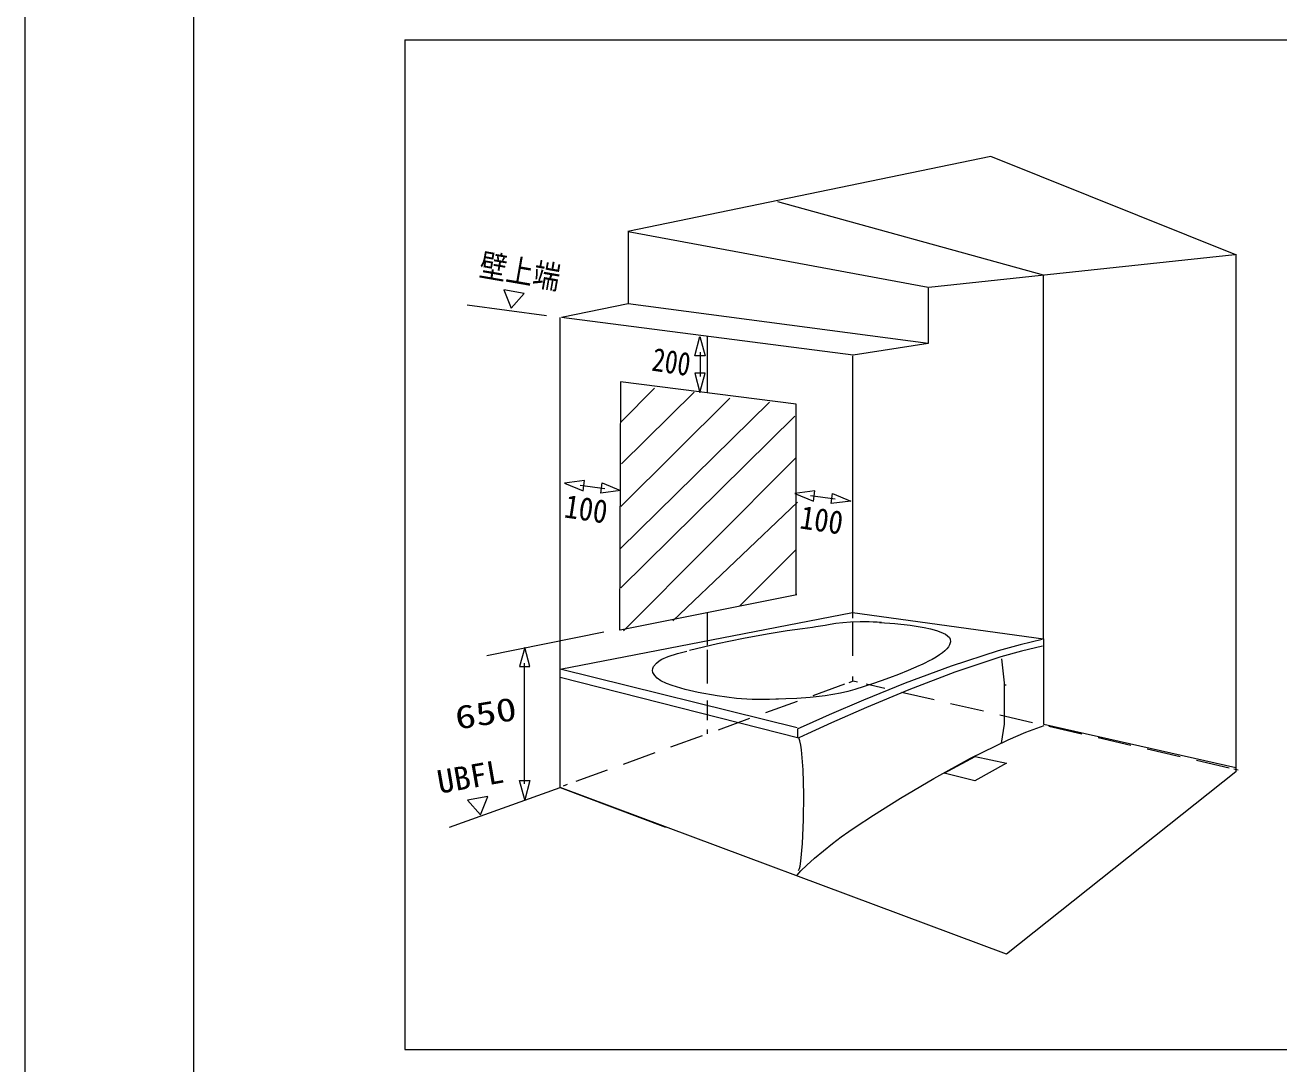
# Model space of a CAD drawing. Units: millimetres on the paper. Extents: x -305 to 305, y -152 to 152.
# Drawn here: x -301 to -226.5, y -120.1 to -58.4 of the extents above; entities that cross this region are included whole.
import ezdxf
from ezdxf.enums import TextEntityAlignment as Align

# ---------------------------------------------------------------- set-up
doc = ezdxf.new("R2010")
doc.units = ezdxf.units.MM
doc.linetypes.add('DASHED2', pattern=[3, 2, -1])
for name, color, linetype, lineweight in [('0-0_0', 7, 'Continuous', 9), ('0-1_VIEW0002', 7, 'Continuous', 9), ('0-3_図面枠', 3, 'Continuous', 9), ('0-4_DEFPOINTS', 7, 'Continuous', 9)]:
    doc.layers.add(name, color=color, linetype=linetype, lineweight=lineweight)
doc.styles.add('ＭＳ ゴシック', font='')
doc.styles.get('ＭＳ ゴシック').set_extended_font_data('MS Gothic')

msp = doc.modelspace()

# ---------------------------------------------------------------- linework, layer by layer
at = {"layer": '0-0_0'}
for p, q in [((-278.462, -59.251), (-278.462, -119.251)), ((-247.357, -73.958), (-265.178, -70.661)), ((-229.144, -72.023), (-247.328, -73.968)), ((-270.038, -75.643), (-274.751, -75.016)), ((-247.357, -77.3), (-265.178, -74.929)), ((-251.81, -77.994), (-269.152, -75.741)), ((-260.481, -76.871), (-260.481, -80.226)), ((-260.905, -77.809), (-260.905, -79.261)), ((-251.864, -78.023), (-251.864, -93.348)), ((-263.61, -79.955), (-265.609, -81.953)), ((-261.258, -80.19), (-265.581, -84.45)), ((-256.789, -80.778), (-265.66, -89.487)), ((-259.141, -80.542), (-265.62, -86.969)), ((-255.29, -81.601), (-265.626, -91.815)), ((-255.202, -84.07), (-265.464, -94.365)), ((-266.566, -85.919), (-268.032, -85.724)), ((-252.879, -86.54), (-254.346, -86.345)), ((-255.113, -86.716), (-262.524, -93.778)), ((-255.202, -89.538), (-258.553, -92.89)), ((-260.481, -93.262), (-260.481, -94.954)), ((-251.864, -93.348), (-251.864, -93.612)), ((-273.575, -95.83), (-266.637, -94.419)), ((-260.481, -94.954), (-260.481, -95.218)), ((-271.341, -103.465), (-271.341, -96.284)), ((-269.221, -97.115), (-255.044, -100.723)), ((-251.821, -97.358), (-252.07, -97.449)), ((-251.864, -97.081), (-251.864, -97.346)), ((-251.563, -97.418), (-251.821, -97.358)), ((-260.481, -100.227), (-260.481, -100.491)), ((-255.106, -100.73), (-255.106, -100.198)), ((-228.949, -102.65), (-229.207, -102.591)), ((-268.803, -103.502), (-269.051, -103.592)), ((-275.794, -106.032), (-269.225, -103.681)), ((-269.225, -103.681), (-262.966, -106.032)), ((-278.462, -119.251), (-169.462, -119.251))]:
    msp.add_line(p, q, dxfattribs=at)
at = {"layer": '0-0_0', "linetype": 'DASHED2'}
for p, q in [((-251.864, -93.86), (-251.864, -96.586)), ((-260.481, -95.497), (-260.481, -99.671)), ((-252.323, -97.54), (-268.296, -103.319)), ((-229.466, -102.53), (-251.043, -97.538))]:
    msp.add_line(p, q, dxfattribs=at)
at = {"layer": '0-0_0'}
for points in [[(-278.462, -59.251), (-169.462, -59.251), (-169.462, -119.251)], [(-229.083, -72.023), (-243.644, -66.173), (-265.199, -70.636)], [(-256.303, -68.845), (-240.522, -73.217), (-240.522, -94.869)], [(-265.178, -70.661), (-265.178, -74.929), (-269.152, -75.741)], [(-229.082, -71.978), (-229.082, -102.739), (-242.711, -113.586), (-269.225, -103.68), (-269.225, -75.741)], [(-247.357, -73.958), (-247.357, -77.3), (-251.81, -77.994)], [(-255.147, -100.128), (-269.22, -96.653), (-251.864, -93.278), (-240.51, -94.844)], [(-251.4, -93.831), (-251.964, -93.856), (-252.437, -93.893), (-252.837, -93.938), (-253.179, -93.988), (-253.481, -94.039), (-253.759, -94.089), (-254.03, -94.133)], [(-250.133, -93.873), (-250.38, -93.857), (-250.629, -93.846), (-250.867, -93.839), (-251.078, -93.835), (-251.247, -93.832), (-251.359, -93.832), (-251.4, -93.831)], [(-250.247, -93.862), (-249.343, -93.938), (-248.438, -94.038), (-247.593, -94.171), (-247.23, -94.248), (-246.873, -94.345), (-246.602, -94.44), (-246.339, -94.569), (-246.208, -94.656), (-246.101, -94.765), (-246.054, -94.852), (-246.032, -95.029), (-246.082, -95.203)], [(-254.03, -94.133), (-254.239, -94.159), (-254.83, -94.238), (-255.745, -94.374), (-256.93, -94.569), (-258.327, -94.825), (-259.882, -95.146), (-261.537, -95.535)], [(-240.583, -94.882), (-241.9, -95.19), (-243.204, -95.552), (-245.985, -96.457), (-248.721, -97.475), (-251.206, -98.481), (-253.236, -99.353), (-254.604, -99.966), (-255.106, -100.198)], [(-240.556, -95.275), (-241.808, -95.568), (-243.046, -95.92), (-245.772, -96.832), (-248.509, -97.877), (-251.03, -98.922), (-253.11, -99.834), (-254.523, -100.478), (-255.044, -100.723)], [(-246.082, -95.203), (-246.155, -95.322), (-246.249, -95.439), (-246.366, -95.556), (-246.51, -95.676), (-246.683, -95.801), (-246.889, -95.933), (-247.131, -96.074)], [(-229.082, -102.508), (-240.482, -99.938), (-240.482, -94.843)], [(-258.753, -98.38), (-259.89, -98.233), (-261.02, -98.034), (-261.801, -97.849), (-262.565, -97.622), (-262.91, -97.497), (-263.241, -97.328), (-263.452, -97.174), (-263.609, -97.019), (-263.718, -96.842), (-263.744, -96.718), (-263.727, -96.601), (-263.675, -96.487), (-263.508, -96.28), (-263.347, -96.148), (-263.174, -96.045), (-262.806, -95.89), (-262.261, -95.714), (-261.703, -95.576)], [(-247.131, -96.074), (-247.164, -96.091), (-247.253, -96.134), (-247.378, -96.195), (-247.525, -96.266), (-247.673, -96.338), (-247.807, -96.402), (-247.909, -96.448)], [(-243.008, -101.04), (-242.82, -99.921), (-242.82, -97.463), (-242.986, -96.033)], [(-247.909, -96.448), (-248.545, -96.724), (-249.12, -96.96), (-249.653, -97.165), (-250.16, -97.347), (-250.66, -97.516), (-251.171, -97.681), (-251.711, -97.85)], [(-242.76, -97.563), (-242.76, -97.564), (-242.761, -97.568), (-242.761, -97.573), (-242.761, -97.58), (-242.761, -97.588), (-242.76, -97.598), (-242.759, -97.609)], [(-251.711, -97.85), (-252.138, -97.97), (-252.57, -98.069), (-253.475, -98.223), (-254.361, -98.323), (-255.163, -98.383), (-255.816, -98.411), (-256.255, -98.42), (-256.416, -98.42)], [(-256.416, -98.42), (-256.777, -98.437), (-257.131, -98.447), (-257.476, -98.449), (-257.812, -98.444), (-258.138, -98.431), (-258.452, -98.41), (-258.753, -98.38)], [(-252.081, -106.295), (-251.687, -106.029), (-250.609, -105.323), (-249.004, -104.315), (-247.031, -103.141), (-244.846, -101.939), (-242.608, -100.847), (-241.551, -100.397), (-240.474, -100.001)], [(-255.064, -108.609), (-255.001, -108.485), (-254.965, -108.35), (-254.932, -108.063), (-254.832, -106.996), (-254.771, -105.603), (-254.756, -104.083), (-254.792, -102.631), (-254.886, -101.445), (-254.921, -101.167), (-254.98, -100.896), (-255.044, -100.723)], [(-255.149, -108.886), (-254.933, -108.635), (-254.571, -108.287), (-254.105, -107.877), (-253.58, -107.439), (-253.038, -107.006), (-252.524, -106.614), (-252.081, -106.295)]]:
    msp.add_lwpolyline(points, dxfattribs=at)
for points in [[(-271.361, -74.313), (-272.573, -74.099), (-272.14, -75.186)], [(-260.611, -78.019), (-261.225, -78.019), (-260.918, -76.871)], [(-265.697, -94.301), (-265.668, -94.301), (-255.172, -92.197), (-255.201, -92.197), (-255.202, -80.896), (-265.647, -79.57)], [(-265.697, -94.301), (-265.668, -94.301), (-255.172, -92.197), (-255.201, -92.197), (-255.202, -80.896), (-265.647, -79.57)], [(-260.611, -79.051), (-261.225, -79.051), (-260.918, -80.199)], [(-267.864, -86.044), (-267.782, -85.434), (-268.96, -85.588)], [(-265.635, -86.03), (-266.812, -86.183), (-266.731, -85.574)], [(-254.177, -86.665), (-254.096, -86.055), (-255.273, -86.209)], [(-251.948, -86.651), (-253.126, -86.805), (-253.045, -86.195)], [(-271.636, -96.494), (-271.021, -96.494), (-271.328, -95.347)], [(-244.565, -101.829), (-242.702, -102.238), (-244.582, -103.286), (-246.404, -102.817)], [(-271.636, -103.254), (-271.021, -103.254), (-271.328, -104.402)], [(-273.527, -104.207), (-274.738, -104.421), (-273.96, -105.293)]]:
    msp.add_lwpolyline(points, close=True, dxfattribs=at)
at = {"layer": '0-1_VIEW0002', "color": 4}
msp.add_line((-255.044, -100.723), (-255.034, -100.723), dxfattribs=at)
at = {"layer": '0-3_図面枠'}
msp.add_lwpolyline([(-291.017, -138.498), (108.983, -138.498), (108.983, 138.502), (-291.017, 138.502)], close=True, dxfattribs=at)
at = {"layer": '0-4_DEFPOINTS'}
msp.add_line((-301.017, -148.498), (-301.017, 148.502), dxfattribs=at)

# ---------------------------------------------------------------- texts
at = {"layer": '0-0_0', "style": 'ＭＳ ゴシック'}
for s, rotation, width, p in [('壁上端', 350.1, 0.85, (-274.17, -73.671)), ('200', 351.5, 0.8, (-263.894, -79.304)), ('100', 351.5, 0.9, (-269.103, -88.027)), ('100', 351.5, 0.9, (-255.11, -88.681)), ('650', 9.3, 1.3, (-275.281, -100.649)), ('UBFL', 9.9, 1.05, (-276.327, -104.454))]:
    msp.add_text(s, height=1.385, rotation=rotation, dxfattribs=dict(at, width=width)).set_placement(p, align=Align.BOTTOM_LEFT)

doc.saveas('drawing.dxf')
